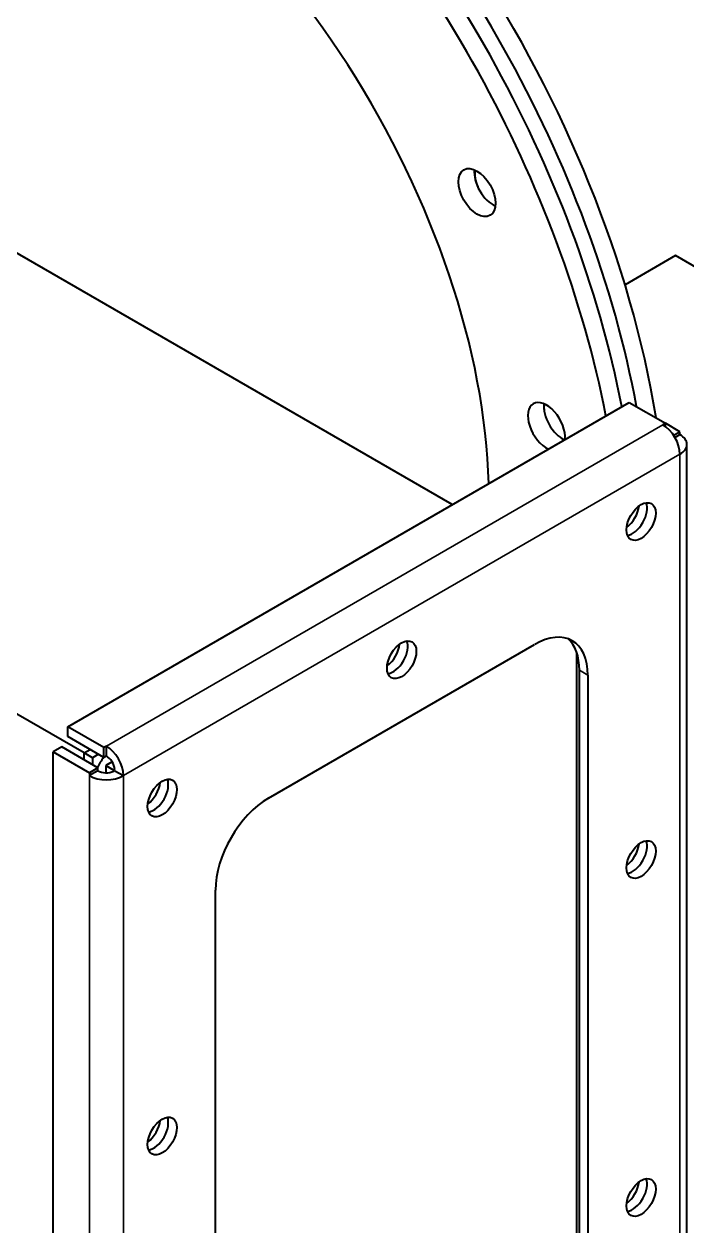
# Model space of a CAD drawing. Header units: millimetres. Extents: x 0 to 5945, y 0 to 4205.
# Drawn here: x 5015.1 to 5125.2, y 3223.2 to 3422.9 of the extents above; entities that cross this region are included whole.
import ezdxf

# ---------------------------------------------------------------- set-up
doc = ezdxf.new("R2010")
doc.units = ezdxf.units.MM
doc.header["$LTSCALE"] = 5
doc.layers.add('가시적인 것(ISO)', color=3, linetype='Continuous', lineweight=40)
doc.layers.add('가시적인 좁은 것(ISO)', color=3, linetype='Continuous', lineweight=35)

msp = doc.modelspace()

# ---------------------------------------------------------------- linework, layer by layer
at = {"layer": '가시적인 것(ISO)'}
for p, q in [((5086.231, 3343.042), (4955.77, 3418.364)), ((5123.332, 3384.39), (5114.939, 3379.544)), ((5135.999, 3377.077), (5123.332, 3384.39)), ((5025.066, 3301.809), (4889.479, 3380.091)), ((5022.354, 3306.163), (5115.637, 3360.019)), ((5115.637, 3360.019), (5121.647, 3356.549)), ((5121.647, 3356.549), (5121.233, 3356.31)), ((5124.061, 3355.155), (5121.647, 3356.549)), ((5121.647, 3356.036), (5121.647, 3356.549)), ((5123.015, 3354.551), (5124.061, 3355.155)), ((5123.233, 3354.199), (5124.061, 3354.677)), ((5124.061, 3354.677), (5124.061, 3355.155)), ((5125.233, 3169.741), (5125.233, 3353.044)), ((5055.737, 3294.307), (5099.931, 3319.823)), ((5106.914, 3184.517), (5106.914, 3318.468)), ((5107.356, 3187.959), (5107.356, 3315.536)), ((5108.77, 3314.72), (5108.77, 3187.142)), ((5028.364, 3302.692), (5022.354, 3306.163)), ((5022.354, 3304.53), (5022.354, 3306.163)), ((5028.364, 3301.059), (5022.354, 3304.53)), ((5021.354, 3302.798), (5019.94, 3301.981)), ((5019.94, 3301.981), (5025.95, 3298.511)), ((5019.94, 3117.721), (5019.94, 3301.981)), ((5027.364, 3299.327), (5021.354, 3302.798)), ((5025.066, 3301.809), (5026.066, 3302.386)), ((5026.48, 3300.992), (5025.066, 3301.809)), ((5025.066, 3300.654), (5025.066, 3301.809)), ((5028.779, 3302.932), (5028.364, 3302.692)), ((5028.364, 3301.059), (5028.364, 3302.692)), ((5028.779, 3301.299), (5028.779, 3302.932)), ((5027.48, 3301.57), (5026.48, 3300.992)), ((5026.48, 3300.992), (5026.48, 3299.838)), ((5028.779, 3301.299), (5028.364, 3301.059)), ((5029.733, 3300.319), (5028.69, 3299.717)), ((5028.69, 3299.717), (5030.016, 3298.951)), ((5028.69, 3299.717), (5028.69, 3298.512)), ((5027.364, 3299.327), (5025.95, 3298.511)), ((5027.364, 3298.849), (5025.95, 3298.033)), ((5025.95, 3298.511), (5025.95, 3298.033)), ((5027.364, 3298.849), (5027.364, 3299.327)), ((5030.016, 3298.951), (5030.193, 3299.053)), ((5030.016, 3298.747), (5030.016, 3298.951)), ((5030.193, 3298.849), (5031.607, 3298.033)), ((5046.898, 3151.42), (5046.898, 3278.998))]:
    msp.add_line(p, q, dxfattribs=at)
for centre, major_axis, start_param, end_param in [((5030.9, 3385.194), (-62.5, 108.253), 4.1618297, 6.2791767), ((5030.9, 3385.194), (-62.5, 108.253), 4.1618297, 6.2791767), ((5028.69, 3383.918), (-62.5, 108.253), 4.173294, 6.2437906), ((5028.69, 3383.918), (-62.5, 108.253), 4.173294, 6.2437906), ((5026.039, 3382.387), (-62.5, 108.253), 4.173294, 6.1965787), ((5099.843, 3424.998), (-33.797, 58.538), 3.9639849, 6.2470183), ((5033.552, 3386.725), (62.5, -108.253), 0.9894985, 2.3461943), ((5026.039, 3382.387), (-46.875, 81.19), 3.9584997, 5.6315187), ((5092.996, 3396.406), (2.188, -3.789), 3.7927301, 5.6320478), ((5093.076, 3396.22), (-2.188, 3.789), 0.6078135, 1.3501151), ((5101.892, 3356.015), (-2.187, 3.789), 3.8206595, 8.7457111), ((5104.544, 3357.546), (2.188, -3.789), 3.7927301, 5.6041184), ((5104.572, 3357.366), (-2.188, 3.789), 0.6025052, 0.957416), ((5121.233, 3353.044), (2, -3.464), 0.7853982, 2.3561945), ((5121.233, 3353.044), (4, 0), 5.4977871, 7.0685835), ((5114.869, 3341.817), (-1.719, -2.977), 0.922481, 2.2191117), ((5114.869, 3341.817), (1.719, 2.977), 4.0640736, 5.3607043), ((5116.195, 3341.052), (-1.719, -2.977), 0.4239979, 2.7175948), ((5116.195, 3341.052), (1.719, 2.977), 3.5655905, 5.8591875), ((5075.094, 3318.853), (-1.719, -2.977), 0.922481, 2.2191117), ((5075.094, 3318.853), (1.719, 2.977), 4.0640736, 5.3607043), ((5076.42, 3318.088), (-1.719, -2.977), 0.4239979, 2.7175948), ((5076.42, 3318.088), (1.719, 2.977), 3.5655905, 5.8591875), ((5099.931, 3309.617), (6.25, 10.825), 5.4977871, 7.0685835), ((5098.517, 3310.433), (6.25, 10.825), 5.4977871, 6.1698055), ((5028.779, 3299.666), (-2, 3.464), 3.9269908, 5.4977871), ((5030.9, 3298.441), (-3.125, -5.413), 4.5516983, 4.8730796), ((5028.779, 3299.666), (-1, 1.732), 4.0523186, 5.4977871), ((5028.779, 3299.666), (4, 0), 3.9269908, 5.4977871), ((5028.779, 3299.666), (-2, 0), 0.7853982, 2.2308667), ((5035.319, 3295.889), (-1.719, -2.977), 0.922481, 2.2191117), ((5035.319, 3295.889), (1.719, 2.977), 4.0640736, 5.3607043), ((5036.645, 3295.124), (-1.719, -2.977), 0.4239979, 2.7175948), ((5036.645, 3295.124), (1.719, 2.977), 3.5655905, 5.8591875), ((5055.737, 3284.101), (6.25, 10.825), 0.7853982, 2.3561945), ((5114.869, 3285.683), (-1.719, -2.977), 0.922481, 2.2191117), ((5114.869, 3285.683), (1.719, 2.977), 4.0640736, 5.3607043), ((5116.195, 3284.918), (-1.719, -2.977), 0.4239979, 2.7175948), ((5116.195, 3284.918), (1.719, 2.977), 3.5655905, 5.8591875), ((5035.319, 3239.755), (-1.719, -2.977), 0.922481, 2.2191117), ((5035.319, 3239.755), (1.719, 2.977), 4.0640736, 5.3607043), ((5036.645, 3238.99), (-1.719, -2.977), 0.4239979, 2.7175948), ((5036.645, 3238.99), (1.719, 2.977), 3.5655905, 5.8591875), ((5114.869, 3229.549), (-1.719, -2.977), 0.922481, 2.2191117), ((5114.869, 3229.549), (1.719, 2.977), 4.0640736, 5.3607043), ((5116.195, 3228.784), (-1.719, -2.977), 0.4239979, 2.7175948), ((5116.195, 3228.784), (1.719, 2.977), 3.5655905, 5.8591875)]:
    msp.add_ellipse(centre, major_axis=major_axis, ratio=0.5773503, start_param=start_param, end_param=end_param, dxfattribs=at)
for centre, major_axis in [((5090.344, 3394.875), (2.187, -3.789)), ((5117.609, 3340.235), (1.719, 2.977)), ((5077.834, 3317.271), (1.719, 2.977)), ((5038.059, 3294.307), (1.719, 2.977)), ((5117.609, 3284.101), (1.719, 2.977)), ((5038.059, 3238.173), (1.719, 2.977)), ((5117.609, 3227.967), (1.719, 2.977))]:
    msp.add_ellipse(centre, major_axis=major_axis, ratio=0.5773503, dxfattribs=at)
at = {"layer": '가시적인 좁은 것(ISO)'}
for p, q in [((5028.779, 3302.932), (5121.233, 3356.31)), ((5124.061, 3351.411), (5031.607, 3298.033)), ((5124.061, 3168.108), (5124.061, 3351.411)), ((5108.77, 3314.72), (5107.356, 3315.536)), ((5025.95, 3114.729), (5025.95, 3298.033)), ((5031.607, 3298.033), (5031.607, 3114.729))]:
    msp.add_line(p, q, dxfattribs=at)

doc.saveas('drawing.dxf')
